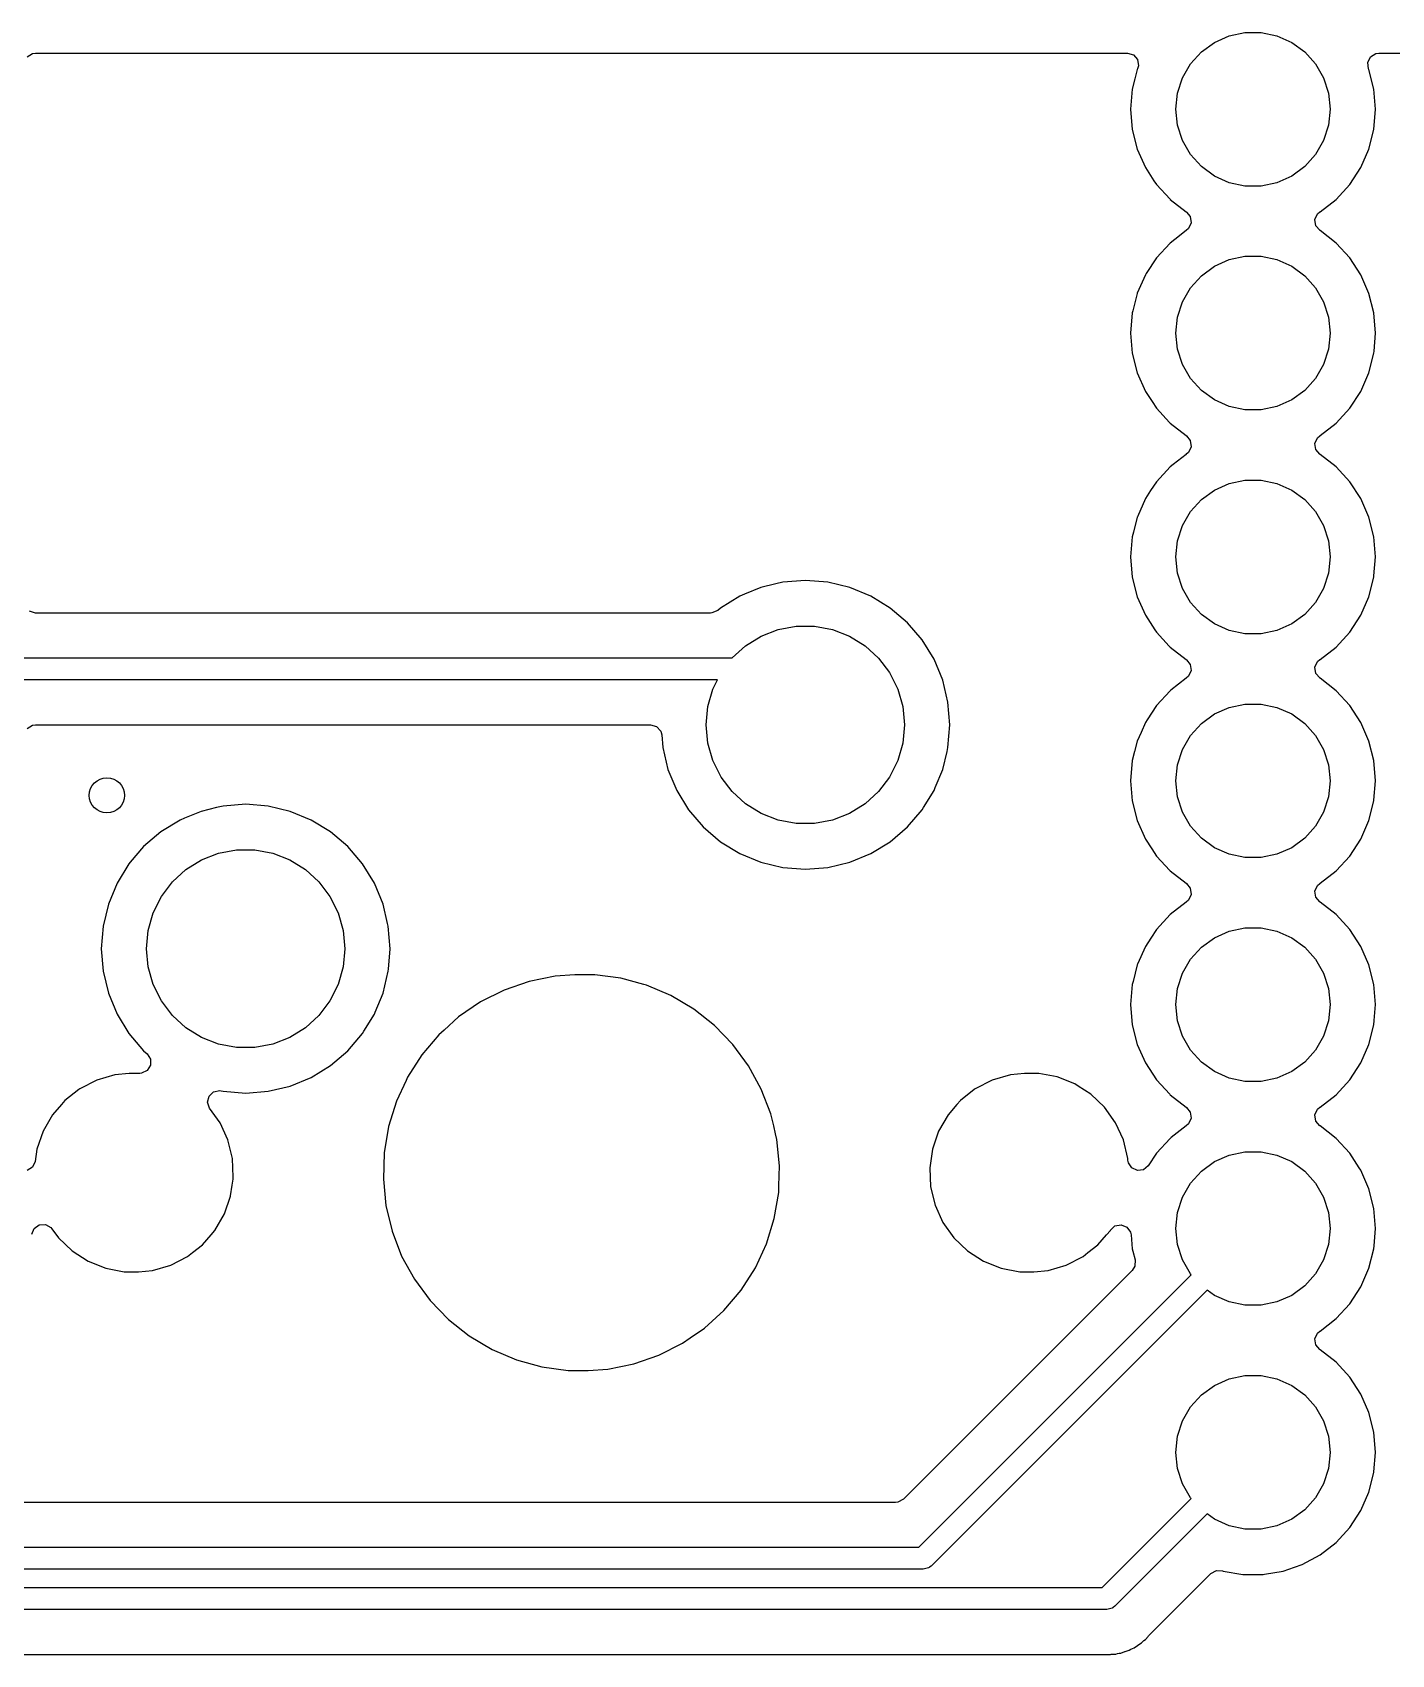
# Model space of a CAD drawing. Extents: x -140 to 29, y -83 to 10.
# Drawn here: x -34.8 to -19.38, y -24.52 to -6.11 of the extents above; entities that cross this region are included whole.
import ezdxf

# ---------------------------------------------------------------- set-up
doc = ezdxf.new("R2010")
doc.units = 0
doc.layers.add('BLACK', color=7, linetype='CONTINUOUS')

msp = doc.modelspace()

# ---------------------------------------------------------------- linework, layer by layer
at = {"layer": 'BLACK', "linetype": 'CONTINUOUS'}
for p, q in [((-21.5414, -6.33378), (-21.3931, -6.2261)), ((-21.3931, -6.2261), (-21.2258, -6.15159)), ((-21.2258, -6.15159), (-21.0466, -6.1135)), ((-21.0466, -6.1135), (-20.8634, -6.1135)), ((-20.8634, -6.1135), (-20.6842, -6.15159)), ((-20.6842, -6.15159), (-20.5168, -6.2261)), ((-20.5168, -6.2261), (-20.3686, -6.33378)), ((-34.8631, -6.39056), (-34.8028, -6.35308)), ((-34.8028, -6.35308), (-34.7692, -6.3485)), ((-34.7692, -6.3485), (-22.3808, -6.3485)), ((-22.3808, -6.3485), (-22.3127, -6.3685)), ((-22.3127, -6.3685), (-22.2662, -6.42216)), ((-22.2662, -6.42216), (-22.2561, -6.49243)), ((-21.6639, -6.46992), (-21.5414, -6.33378)), ((-20.3686, -6.33378), (-20.2461, -6.46992)), ((-19.6536, -6.45469), (-19.6231, -6.39056)), ((-19.6231, -6.39056), (-19.5628, -6.35308)), ((-19.5628, -6.35308), (-19.5292, -6.3485)), ((-19.5292, -6.3485), (-13.4714, -6.3485)), ((-22.2693, -6.53382), (-22.2965, -6.64123)), ((-22.2654, -6.52511), (-22.2693, -6.53381)), ((-22.2693, -6.53381), (-22.2693, -6.53382)), ((-22.2561, -6.49243), (-22.2654, -6.52511)), ((-21.7555, -6.62858), (-21.6639, -6.46992)), ((-20.2461, -6.46992), (-20.1545, -6.62858)), ((-19.6446, -6.52511), (-19.6536, -6.45469)), ((-19.6407, -6.53381), (-19.6446, -6.52511)), ((-19.6407, -6.53382), (-19.6407, -6.53381)), ((-19.5844, -6.75628), (-19.6407, -6.53382)), ((-22.3256, -6.75629), (-22.3445, -6.985)), ((-22.2965, -6.64123), (-22.3256, -6.75629)), ((-21.8313, -6.985), (-21.8122, -6.80281)), ((-21.8122, -6.80281), (-21.7555, -6.62858)), ((-20.1545, -6.62858), (-20.0978, -6.80281)), ((-20.0978, -6.80281), (-20.0787, -6.985)), ((-19.5844, -6.75629), (-19.5844, -6.75628)), ((-19.5655, -6.985), (-19.5844, -6.75629)), ((-19.5844, -6.75629), (-19.5844, -6.75629)), ((-22.3445, -6.985), (-22.3256, -7.21371)), ((-21.8122, -7.16719), (-21.8313, -6.985)), ((-20.0787, -6.985), (-20.0978, -7.16719)), ((-19.5844, -7.2135), (-19.5655, -6.985)), ((-21.7555, -7.34142), (-21.8122, -7.16719)), ((-20.0978, -7.16719), (-20.1545, -7.34142)), ((-22.3256, -7.21371), (-22.2693, -7.43619)), ((-21.6639, -7.50008), (-21.7555, -7.34142)), ((-20.1545, -7.34142), (-20.2461, -7.50008)), ((-19.6407, -7.43618), (-19.5844, -7.21372)), ((-19.5844, -7.21372), (-19.5844, -7.2135)), ((-22.2693, -7.43619), (-22.1771, -7.64635)), ((-21.5414, -7.63622), (-21.6639, -7.50008)), ((-20.2461, -7.50008), (-20.3686, -7.63622)), ((-19.7329, -7.64635), (-19.6407, -7.43619)), ((-19.6407, -7.43619), (-19.6407, -7.43618)), ((-22.1771, -7.64635), (-22.0795, -7.79566)), ((-21.3931, -7.7439), (-21.5414, -7.63622)), ((-20.3686, -7.63622), (-20.5168, -7.7439)), ((-19.8585, -7.83848), (-19.7329, -7.64635)), ((-22.0795, -7.79566), (-22.0515, -7.83848)), ((-22.0515, -7.83848), (-21.8971, -8.00623)), ((-21.2258, -7.81841), (-21.3931, -7.7439)), ((-21.0466, -7.8565), (-21.2258, -7.81841)), ((-20.8634, -7.8565), (-21.0466, -7.8565)), ((-20.6842, -7.81841), (-20.8634, -7.8565)), ((-20.5168, -7.7439), (-20.6842, -7.81841)), ((-20.0139, -8.00732), (-19.8585, -7.83848)), ((-21.8971, -8.00623), (-21.8961, -8.00732)), ((-21.8961, -8.00732), (-21.715, -8.14828)), ((-20.195, -8.14828), (-20.0139, -8.00732)), ((-20.0139, -8.00732), (-20.0139, -8.00732)), ((-20.0139, -8.00732), (-20.0139, -8.00732)), ((-21.715, -8.14828), (-21.715, -8.14828)), ((-21.715, -8.14828), (-21.7131, -8.14951)), ((-21.7131, -8.14951), (-21.7125, -8.15021)), ((-21.7125, -8.15021), (-21.7109, -8.15148)), ((-21.7109, -8.15148), (-21.7112, -8.15182)), ((-21.7112, -8.15182), (-21.667, -8.20351)), ((-21.6575, -8.27386), (-21.6874, -8.33822)), ((-21.667, -8.20351), (-21.6575, -8.27386)), ((-20.2525, -8.23613), (-20.2226, -8.17177)), ((-20.243, -8.30648), (-20.2525, -8.23613)), ((-20.2226, -8.17177), (-20.1969, -8.14952)), ((-20.1969, -8.14952), (-20.195, -8.14828)), ((-20.195, -8.14828), (-20.195, -8.14828)), ((-21.8437, -8.46191), (-21.8961, -8.50268)), ((-21.715, -8.36172), (-21.8437, -8.46191)), ((-21.7131, -8.36049), (-21.715, -8.36172)), ((-21.715, -8.36172), (-21.715, -8.36172)), ((-21.6874, -8.33822), (-21.7131, -8.36049)), ((-20.1988, -8.35818), (-20.243, -8.30648)), ((-20.1991, -8.35852), (-20.1988, -8.35818)), ((-20.1975, -8.35978), (-20.1991, -8.35852)), ((-20.1969, -8.36048), (-20.1975, -8.35978)), ((-20.195, -8.36172), (-20.1969, -8.36048)), ((-20.0139, -8.50268), (-20.195, -8.36172)), ((-21.8961, -8.50268), (-22.0515, -8.67152)), ((-19.8585, -8.67152), (-20.0139, -8.50268)), ((-22.0515, -8.67152), (-22.1667, -8.84774)), ((-21.5414, -8.87378), (-21.3931, -8.7661)), ((-21.3931, -8.7661), (-21.2258, -8.69159)), ((-21.2258, -8.69159), (-21.0466, -8.6535)), ((-21.0466, -8.6535), (-20.8634, -8.6535)), ((-20.8634, -8.6535), (-20.6842, -8.69159)), ((-20.6842, -8.69159), (-20.5168, -8.7661)), ((-20.5168, -8.7661), (-20.3686, -8.87378)), ((-19.7329, -8.86365), (-19.8585, -8.67152)), ((-22.1771, -8.86365), (-22.2688, -9.07273)), ((-22.1667, -8.84774), (-22.1771, -8.86365)), ((-21.7555, -9.16858), (-21.6639, -9.00992)), ((-21.6639, -9.00992), (-21.5414, -8.87378)), ((-20.3686, -8.87378), (-20.2461, -9.00992)), ((-20.2461, -9.00992), (-20.1545, -9.16858)), ((-19.6407, -9.07381), (-19.7329, -8.86365)), ((-22.2693, -9.07382), (-22.32, -9.27421)), ((-22.2688, -9.07273), (-22.2693, -9.07381)), ((-22.2693, -9.07381), (-22.2693, -9.07382)), ((-21.8122, -9.34281), (-21.7555, -9.16858)), ((-20.1545, -9.16858), (-20.0978, -9.34281)), ((-19.6407, -9.07382), (-19.6407, -9.07381)), ((-19.5844, -9.29628), (-19.6407, -9.07382)), ((-22.3256, -9.29629), (-22.3445, -9.525)), ((-22.32, -9.27421), (-22.3256, -9.29629)), ((-21.8313, -9.525), (-21.8122, -9.34281)), ((-20.0978, -9.34281), (-20.0787, -9.525)), ((-19.5844, -9.29629), (-19.5844, -9.29628)), ((-19.5655, -9.525), (-19.5844, -9.29629)), ((-19.5844, -9.29629), (-19.5844, -9.29629)), ((-22.3445, -9.525), (-22.3256, -9.75371)), ((-21.8122, -9.70719), (-21.8313, -9.525)), ((-20.0787, -9.525), (-20.0978, -9.70719)), ((-19.5823, -9.72887), (-19.5655, -9.525)), ((-22.3256, -9.75371), (-22.2693, -9.97618)), ((-21.7555, -9.88142), (-21.8122, -9.70719)), ((-20.0978, -9.70719), (-20.1545, -9.88142)), ((-19.6407, -9.97618), (-19.5844, -9.75372)), ((-19.5844, -9.75372), (-19.5823, -9.72887)), ((-21.6639, -10.0401), (-21.7555, -9.88142)), ((-20.1545, -9.88142), (-20.2461, -10.0401)), ((-22.2693, -9.97618), (-22.1771, -10.1864)), ((-21.5414, -10.1762), (-21.6639, -10.0401)), ((-20.2461, -10.0401), (-20.3686, -10.1762)), ((-19.7329, -10.1863), (-19.6407, -9.97619)), ((-19.6407, -9.97619), (-19.6407, -9.97618)), ((-22.1771, -10.1864), (-22.1017, -10.3018)), ((-22.1017, -10.3018), (-22.0515, -10.3785)), ((-21.3931, -10.2839), (-21.5414, -10.1762)), ((-21.2258, -10.3584), (-21.3931, -10.2839)), ((-20.5168, -10.2839), (-20.6842, -10.3584)), ((-20.3686, -10.1762), (-20.5168, -10.2839)), ((-19.8585, -10.3785), (-19.7329, -10.1863)), ((-22.0515, -10.3785), (-21.9042, -10.5386)), ((-21.0466, -10.3965), (-21.2258, -10.3584)), ((-20.8634, -10.3965), (-21.0466, -10.3965)), ((-20.6842, -10.3584), (-20.8634, -10.3965)), ((-20.0139, -10.5473), (-19.8585, -10.3785)), ((-21.9042, -10.5386), (-21.8961, -10.5473)), ((-21.8961, -10.5473), (-21.715, -10.6883)), ((-20.195, -10.6883), (-20.0139, -10.5473)), ((-20.0139, -10.5473), (-20.0139, -10.5473)), ((-20.0139, -10.5473), (-20.0139, -10.5473)), ((-21.715, -10.6883), (-21.715, -10.6883)), ((-21.715, -10.6883), (-21.7131, -10.6895)), ((-21.7131, -10.6895), (-21.7125, -10.6902)), ((-21.7125, -10.6902), (-21.7109, -10.6915)), ((-21.7109, -10.6915), (-21.7112, -10.6918)), ((-21.7112, -10.6918), (-21.667, -10.7435)), ((-21.6575, -10.8139), (-21.6874, -10.8782)), ((-21.667, -10.7435), (-21.6575, -10.8139)), ((-20.2525, -10.7761), (-20.2226, -10.7118)), ((-20.243, -10.8465), (-20.2525, -10.7761)), ((-20.1988, -10.8982), (-20.243, -10.8465)), ((-20.2226, -10.7118), (-20.1969, -10.6895)), ((-20.1969, -10.6895), (-20.195, -10.6883)), ((-20.195, -10.6883), (-20.195, -10.6883)), ((-21.8961, -11.0427), (-22.0515, -11.2115)), ((-21.8624, -11.0164), (-21.8961, -11.0427)), ((-21.715, -10.9017), (-21.8624, -11.0164)), ((-21.7131, -10.9005), (-21.715, -10.9017)), ((-21.715, -10.9017), (-21.715, -10.9017)), ((-21.6874, -10.8782), (-21.7131, -10.9005)), ((-20.1991, -10.8985), (-20.1988, -10.8982)), ((-20.1975, -10.8998), (-20.1991, -10.8985)), ((-20.1969, -10.9005), (-20.1975, -10.8998)), ((-20.195, -10.9017), (-20.1969, -10.9005)), ((-20.0139, -11.0427), (-20.195, -10.9017)), ((-19.8585, -11.2115), (-20.0139, -11.0427)), ((-22.0515, -11.2115), (-22.1172, -11.312)), ((-21.2258, -11.2316), (-21.0466, -11.1935)), ((-21.0466, -11.1935), (-20.8634, -11.1935)), ((-20.8634, -11.1935), (-20.6842, -11.2316)), ((-19.7329, -11.4036), (-19.8585, -11.2115)), ((-22.1771, -11.4036), (-22.268, -11.611)), ((-22.1172, -11.312), (-22.1771, -11.4036)), ((-21.5414, -11.4138), (-21.3931, -11.3061)), ((-21.3931, -11.3061), (-21.2258, -11.2316)), ((-20.6842, -11.2316), (-20.5168, -11.3061)), ((-20.5168, -11.3061), (-20.3686, -11.4138)), ((-19.6407, -11.6138), (-19.7329, -11.4036)), ((-21.7555, -11.7086), (-21.6639, -11.5499)), ((-21.6639, -11.5499), (-21.5414, -11.4138)), ((-20.3686, -11.4138), (-20.2461, -11.5499)), ((-20.2461, -11.5499), (-20.1545, -11.7086)), ((-22.2693, -11.6138), (-22.3122, -11.7836)), ((-22.268, -11.611), (-22.2693, -11.6138)), ((-22.2693, -11.6138), (-22.2693, -11.6138)), ((-21.8122, -11.8828), (-21.7555, -11.7086)), ((-20.1545, -11.7086), (-20.0978, -11.8828)), ((-19.5844, -11.8363), (-19.6407, -11.6138)), ((-19.6407, -11.6138), (-19.6407, -11.6138)), ((-22.3256, -11.8363), (-22.3445, -12.065)), ((-22.3122, -11.7836), (-22.3256, -11.8363)), ((-21.8313, -12.065), (-21.8122, -11.8828)), ((-20.0978, -11.8828), (-20.0787, -12.065)), ((-19.5655, -12.065), (-19.5844, -11.8363)), ((-19.5844, -11.8363), (-19.5844, -11.8363)), ((-19.5844, -11.8363), (-19.5844, -11.8363)), ((-22.3445, -12.065), (-22.3256, -12.2937)), ((-21.8122, -12.2472), (-21.8313, -12.065)), ((-20.0787, -12.065), (-20.0978, -12.2472)), ((-19.5833, -12.2804), (-19.5655, -12.065)), ((-26.035, -12.3314), (-26.2913, -12.3516)), ((-25.7787, -12.3516), (-26.035, -12.3314)), ((-22.3256, -12.2937), (-22.2693, -12.5162)), ((-21.7555, -12.4214), (-21.8122, -12.2472)), ((-20.0978, -12.2472), (-20.1545, -12.4214)), ((-19.6407, -12.5162), (-19.5844, -12.2937)), ((-19.5844, -12.2937), (-19.5833, -12.2804)), ((-26.7789, -12.51), (-26.9981, -12.6444)), ((-26.7262, -12.4882), (-26.7789, -12.51)), ((-26.5413, -12.4116), (-26.7262, -12.4882)), ((-26.3703, -12.3706), (-26.5413, -12.4116)), ((-26.2913, -12.3516), (-26.3703, -12.3706)), ((-25.5287, -12.4116), (-25.7787, -12.3516)), ((-25.2911, -12.51), (-25.5287, -12.4116)), ((-25.0719, -12.6444), (-25.2911, -12.51)), ((-21.6639, -12.5801), (-21.7555, -12.4214)), ((-20.1545, -12.4214), (-20.2461, -12.5801)), ((-34.7692, -12.7015), (-34.8373, -12.6815)), ((-27.0296, -12.6713), (-27.0944, -12.7003)), ((-26.9981, -12.6444), (-27.0296, -12.6713)), ((-26.9981, -12.6444), (-26.9981, -12.6444)), ((-26.9981, -12.6444), (-26.9981, -12.6444)), ((-24.8764, -12.8114), (-25.0719, -12.6444)), ((-25.0719, -12.6444), (-25.0719, -12.6444)), ((-22.2693, -12.5162), (-22.1771, -12.7264)), ((-21.5414, -12.7162), (-21.6639, -12.5801)), ((-20.2461, -12.5801), (-20.3686, -12.7162)), ((-19.7329, -12.7264), (-19.6407, -12.5162)), ((-19.6407, -12.5162), (-19.6407, -12.5162)), ((-27.1115, -12.7015), (-34.7692, -12.7015)), ((-27.0944, -12.7003), (-27.1115, -12.7015)), ((-26.3429, -12.8879), (-26.1388, -12.8498)), ((-26.1388, -12.8498), (-25.9312, -12.8498)), ((-25.9312, -12.8498), (-25.7271, -12.8879)), ((-24.7094, -13.0069), (-24.8764, -12.8114)), ((-22.1771, -12.7264), (-22.0691, -12.8916)), ((-21.3931, -12.8239), (-21.5414, -12.7162)), ((-21.2258, -12.8984), (-21.3931, -12.8239)), ((-20.5168, -12.8239), (-20.6842, -12.8984)), ((-20.3686, -12.7162), (-20.5168, -12.8239)), ((-19.8585, -12.9185), (-19.7329, -12.7264)), ((-26.713, -13.0722), (-26.5365, -12.9629)), ((-26.5365, -12.9629), (-26.3429, -12.8879)), ((-25.7271, -12.8879), (-25.5335, -12.9629)), ((-25.5335, -12.9629), (-25.357, -13.0722)), ((-24.575, -13.2261), (-24.7094, -13.0069)), ((-24.7094, -13.0069), (-24.7094, -13.0069)), ((-22.0691, -12.8916), (-22.0515, -12.9185)), ((-22.0515, -12.9185), (-21.9064, -13.0761)), ((-21.0466, -12.9365), (-21.2258, -12.8984)), ((-20.8634, -12.9365), (-21.0466, -12.9365)), ((-20.6842, -12.8984), (-20.8634, -12.9365)), ((-20.0139, -13.0873), (-19.8585, -12.9185)), ((-37.2185, -13.21), (-26.8641, -13.21)), ((-26.8641, -13.21), (-26.713, -13.0722)), ((-25.357, -13.0722), (-25.2036, -13.2121)), ((-25.2036, -13.2121), (-25.0785, -13.3778)), ((-24.4766, -13.4637), (-24.575, -13.2261)), ((-21.9064, -13.0761), (-21.8961, -13.0873)), ((-21.8961, -13.0873), (-21.715, -13.2283)), ((-21.715, -13.2283), (-21.715, -13.2283)), ((-21.715, -13.2283), (-21.7131, -13.2295)), ((-21.7131, -13.2295), (-21.7125, -13.2302)), ((-21.7125, -13.2302), (-21.7109, -13.2315)), ((-21.7109, -13.2315), (-21.7112, -13.2318)), ((-21.7112, -13.2318), (-21.667, -13.2835)), ((-20.2525, -13.3161), (-20.2226, -13.2518)), ((-20.2226, -13.2518), (-20.1969, -13.2295)), ((-20.1969, -13.2295), (-20.195, -13.2283)), ((-20.195, -13.2283), (-20.0139, -13.0873)), ((-20.195, -13.2283), (-20.195, -13.2283)), ((-20.0139, -13.0873), (-20.0139, -13.0873)), ((-20.0139, -13.0873), (-20.0139, -13.0873)), ((-25.0785, -13.3778), (-24.986, -13.5636)), ((-21.6874, -13.4182), (-21.7131, -13.4405)), ((-21.6575, -13.3539), (-21.6874, -13.4182)), ((-21.667, -13.2835), (-21.6575, -13.3539)), ((-20.243, -13.3865), (-20.2525, -13.3161)), ((-20.1988, -13.4382), (-20.243, -13.3865)), ((-27.0324, -13.46), (-37.1667, -13.46)), ((-27.1408, -13.7633), (-27.084, -13.5636)), ((-27.084, -13.5636), (-27.0324, -13.46)), ((-24.986, -13.5636), (-24.9292, -13.7633)), ((-24.4166, -13.7137), (-24.4766, -13.4637)), ((-21.8961, -13.5827), (-22.0515, -13.7515)), ((-21.8862, -13.5749), (-21.8961, -13.5827)), ((-21.715, -13.4417), (-21.8862, -13.5749)), ((-21.7131, -13.4405), (-21.715, -13.4417)), ((-21.715, -13.4417), (-21.715, -13.4417)), ((-20.1991, -13.4385), (-20.1988, -13.4382)), ((-20.1975, -13.4398), (-20.1991, -13.4385)), ((-20.1969, -13.4405), (-20.1975, -13.4398)), ((-20.195, -13.4417), (-20.1969, -13.4405)), ((-20.0139, -13.5827), (-20.195, -13.4417)), ((-19.8585, -13.7515), (-20.0139, -13.5827)), ((-27.16, -13.97), (-27.1408, -13.7633)), ((-24.9292, -13.7633), (-24.91, -13.97)), ((-24.3964, -13.97), (-24.4166, -13.7137)), ((-24.4166, -13.7137), (-24.4166, -13.7137)), ((-22.0515, -13.7515), (-22.157, -13.9129)), ((-21.3931, -13.8461), (-21.2258, -13.7716)), ((-21.2258, -13.7716), (-21.0466, -13.7335)), ((-21.0466, -13.7335), (-20.8634, -13.7335)), ((-20.8634, -13.7335), (-20.6842, -13.7716)), ((-20.6842, -13.7716), (-20.5168, -13.8461)), ((-19.7329, -13.9436), (-19.8585, -13.7515)), ((-34.8631, -14.0106), (-34.8028, -13.9731)), ((-34.8028, -13.9731), (-34.7692, -13.9685)), ((-34.7692, -13.9685), (-27.7901, -13.9685)), ((-27.7901, -13.9685), (-27.722, -13.9885)), ((-27.1408, -14.1767), (-27.16, -13.97)), ((-24.91, -13.97), (-24.9292, -14.1767)), ((-24.4166, -14.2263), (-24.3964, -13.97)), ((-22.1771, -13.9436), (-22.226, -14.0551)), ((-22.157, -13.9129), (-22.1771, -13.9436)), ((-21.6639, -14.0899), (-21.5414, -13.9538)), ((-21.5414, -13.9538), (-21.3931, -13.8461)), ((-20.5168, -13.8461), (-20.3686, -13.9538)), ((-20.3686, -13.9538), (-20.2461, -14.0899)), ((-19.6407, -14.1538), (-19.7329, -13.9436)), ((-27.722, -13.9885), (-27.6755, -14.0422)), ((-27.6755, -14.0422), (-27.6645, -14.0846)), ((-27.6645, -14.0846), (-27.6534, -14.2263)), ((-22.2693, -14.1538), (-22.299, -14.2712)), ((-22.226, -14.0551), (-22.2693, -14.1538)), ((-22.2693, -14.1538), (-22.2693, -14.1538)), ((-21.7555, -14.2486), (-21.6639, -14.0899)), ((-20.2461, -14.0899), (-20.1545, -14.2486)), ((-19.5844, -14.3763), (-19.6407, -14.1538)), ((-19.6407, -14.1538), (-19.6407, -14.1538)), ((-27.6534, -14.2263), (-27.5934, -14.4763)), ((-27.084, -14.3764), (-27.1408, -14.1767)), ((-24.9292, -14.1767), (-24.986, -14.3764)), ((-24.4766, -14.4763), (-24.4274, -14.2712)), ((-24.4274, -14.2712), (-24.4166, -14.2263)), ((-22.299, -14.2712), (-22.3256, -14.3763)), ((-21.8122, -14.4228), (-21.7555, -14.2486)), ((-20.1545, -14.2486), (-20.0978, -14.4228)), ((-27.5934, -14.4763), (-27.495, -14.7139)), ((-26.9915, -14.5622), (-27.084, -14.3764)), ((-24.986, -14.3764), (-25.0785, -14.5622)), ((-24.5615, -14.6813), (-24.4766, -14.4763)), ((-22.3256, -14.3763), (-22.3445, -14.605)), ((-21.8313, -14.605), (-21.8122, -14.4228)), ((-20.0978, -14.4228), (-20.0787, -14.605)), ((-19.5655, -14.605), (-19.5844, -14.3763)), ((-19.5844, -14.3763), (-19.5844, -14.3763)), ((-19.5844, -14.3763), (-19.5844, -14.3763)), ((-27.495, -14.7139), (-27.3606, -14.9331)), ((-26.8664, -14.7279), (-26.9915, -14.5622)), ((-25.0785, -14.5622), (-25.2036, -14.7279)), ((-24.695, -14.9096), (-24.575, -14.7139)), ((-24.575, -14.7139), (-24.5615, -14.6813)), ((-22.3445, -14.605), (-22.3256, -14.8337)), ((-21.8122, -14.7872), (-21.8313, -14.605)), ((-20.0787, -14.605), (-20.0978, -14.7872)), ((-19.5837, -14.8256), (-19.5655, -14.605)), ((-32.6413, -14.8916), (-32.7163, -14.9096)), ((-32.385, -14.8714), (-32.6413, -14.8916)), ((-32.1287, -14.8916), (-32.385, -14.8714)), ((-32.385, -14.8714), (-32.385, -14.8714)), ((-31.8787, -14.9516), (-32.1287, -14.8916)), ((-26.713, -14.8678), (-26.8664, -14.7279)), ((-26.5365, -14.9771), (-26.713, -14.8678)), ((-25.357, -14.8678), (-25.5335, -14.9771)), ((-25.2036, -14.7279), (-25.357, -14.8678)), ((-22.3256, -14.8337), (-22.2693, -15.0562)), ((-21.7555, -14.9614), (-21.8122, -14.7872)), ((-20.0978, -14.7872), (-20.1545, -14.9614)), ((-19.6407, -15.0562), (-19.5844, -14.8337)), ((-19.5844, -14.8337), (-19.5837, -14.8256)), ((-33.1289, -15.05), (-33.3481, -15.1844)), ((-33.0805, -15.03), (-33.1289, -15.05)), ((-32.8913, -14.9516), (-33.0805, -15.03)), ((-32.7163, -14.9096), (-32.8913, -14.9516)), ((-31.6411, -15.05), (-31.8787, -14.9516)), ((-31.4219, -15.1844), (-31.6411, -15.05)), ((-27.3606, -14.9331), (-27.1936, -15.1286)), ((-26.3429, -15.0521), (-26.5365, -14.9771)), ((-26.1388, -15.0902), (-26.3429, -15.0521)), ((-25.9312, -15.0902), (-26.1388, -15.0902)), ((-25.7271, -15.0521), (-25.9312, -15.0902)), ((-25.5335, -14.9771), (-25.7271, -15.0521)), ((-24.8764, -15.1286), (-24.7094, -14.9331)), ((-24.7094, -14.9331), (-24.695, -14.9096)), ((-24.7094, -14.9331), (-24.7094, -14.9331)), ((-22.2693, -15.0562), (-22.1771, -15.2664)), ((-21.6639, -15.1201), (-21.7555, -14.9614)), ((-20.1545, -14.9614), (-20.2461, -15.1201)), ((-19.7214, -15.24), (-19.6407, -15.0562)), ((-19.6407, -15.0562), (-19.6407, -15.0562)), ((-33.3481, -15.1844), (-33.5436, -15.3514)), ((-33.3481, -15.1844), (-33.3481, -15.1844)), ((-33.3481, -15.1844), (-33.3481, -15.1844)), ((-31.2264, -15.3514), (-31.4219, -15.1844)), ((-31.4219, -15.1844), (-31.4219, -15.1844)), ((-27.1936, -15.1286), (-26.9981, -15.2956)), ((-25.0719, -15.2956), (-24.8764, -15.1286)), ((-22.1771, -15.2664), (-22.1044, -15.3776)), ((-21.5414, -15.2562), (-21.6639, -15.1201)), ((-21.3931, -15.3639), (-21.5414, -15.2562)), ((-20.3686, -15.2562), (-20.5168, -15.3639)), ((-20.2461, -15.1201), (-20.3686, -15.2562)), ((-19.8585, -15.4585), (-19.7329, -15.2663)), ((-19.7329, -15.2663), (-19.7214, -15.24)), ((-33.5436, -15.3514), (-33.6948, -15.5284)), ((-32.8865, -15.5029), (-32.6929, -15.4279)), ((-32.6929, -15.4279), (-32.4888, -15.3898)), ((-32.4888, -15.3898), (-32.2812, -15.3898)), ((-32.2812, -15.3898), (-32.0771, -15.4279)), ((-32.0771, -15.4279), (-31.8835, -15.5029)), ((-31.0594, -15.5469), (-31.2264, -15.3514)), ((-26.9981, -15.2956), (-26.7789, -15.43)), ((-26.7789, -15.43), (-26.5413, -15.5284)), ((-25.5287, -15.5284), (-25.2911, -15.43)), ((-25.2911, -15.43), (-25.0719, -15.2956)), ((-25.0719, -15.2956), (-25.0719, -15.2956)), ((-22.1044, -15.3776), (-22.0515, -15.4585)), ((-22.0515, -15.4585), (-21.8991, -15.6241)), ((-21.2258, -15.4384), (-21.3931, -15.3639)), ((-21.0466, -15.4765), (-21.2258, -15.4384)), ((-20.6842, -15.4384), (-20.8634, -15.4765)), ((-20.5168, -15.3639), (-20.6842, -15.4384)), ((-20.0139, -15.6273), (-19.8585, -15.4585)), ((-33.7106, -15.5469), (-33.845, -15.7661)), ((-33.6948, -15.5284), (-33.7106, -15.5469)), ((-33.2164, -15.7521), (-33.063, -15.6122)), ((-33.063, -15.6122), (-32.8865, -15.5029)), ((-31.8835, -15.5029), (-31.707, -15.6122)), ((-31.707, -15.6122), (-31.5536, -15.7521)), ((-30.925, -15.7661), (-31.0594, -15.5469)), ((-31.0594, -15.5469), (-31.0594, -15.5469)), ((-26.5413, -15.5284), (-26.2913, -15.5884)), ((-26.2913, -15.5884), (-26.035, -15.6086)), ((-26.035, -15.6086), (-25.7787, -15.5884)), ((-25.7787, -15.5884), (-25.5287, -15.5284)), ((-21.8991, -15.6241), (-21.8961, -15.6273)), ((-21.8961, -15.6273), (-21.715, -15.7683)), ((-20.8634, -15.4765), (-21.0466, -15.4765)), ((-20.195, -15.7683), (-20.0139, -15.6273)), ((-20.0139, -15.6273), (-20.0139, -15.6273)), ((-20.0139, -15.6273), (-20.0139, -15.6273)), ((-33.845, -15.7661), (-33.9434, -16.0037)), ((-33.3415, -15.9178), (-33.2164, -15.7521)), ((-31.5536, -15.7521), (-31.4285, -15.9178)), ((-30.8266, -16.0037), (-30.925, -15.7661)), ((-21.715, -15.7683), (-21.715, -15.7683)), ((-21.715, -15.7683), (-21.7131, -15.7695)), ((-21.7131, -15.7695), (-21.7125, -15.7702)), ((-21.7125, -15.7702), (-21.7109, -15.7715)), ((-21.7109, -15.7715), (-21.7112, -15.7718)), ((-21.7112, -15.7718), (-21.667, -15.8235)), ((-21.667, -15.8235), (-21.6575, -15.8939)), ((-20.2525, -15.8561), (-20.2226, -15.7918)), ((-20.2226, -15.7918), (-20.1969, -15.7695)), ((-20.1969, -15.7695), (-20.195, -15.7683)), ((-20.195, -15.7683), (-20.195, -15.7683)), ((-33.9434, -16.0037), (-34.0034, -16.2537)), ((-33.434, -16.1036), (-33.3415, -15.9178)), ((-31.4285, -15.9178), (-31.336, -16.1036)), ((-30.7741, -16.2227), (-30.8266, -16.0037)), ((-21.715, -15.9817), (-21.8961, -16.1227)), ((-21.7131, -15.9805), (-21.715, -15.9817)), ((-21.6874, -15.9582), (-21.7131, -15.9805)), ((-21.6575, -15.8939), (-21.6874, -15.9582)), ((-20.243, -15.9265), (-20.2525, -15.8561)), ((-20.1988, -15.9782), (-20.243, -15.9265)), ((-20.1991, -15.9785), (-20.1988, -15.9782)), ((-20.1975, -15.9798), (-20.1991, -15.9785)), ((-20.1969, -15.9805), (-20.1975, -15.9798)), ((-20.195, -15.9817), (-20.1969, -15.9805)), ((-20.0139, -16.1227), (-20.195, -15.9817)), ((-33.4908, -16.3033), (-33.434, -16.1036)), ((-31.336, -16.1036), (-31.2792, -16.3033)), ((-21.8961, -16.1227), (-22.0515, -16.2915)), ((-19.8585, -16.2915), (-20.0139, -16.1227)), ((-34.0034, -16.2537), (-34.0236, -16.51)), ((-33.51, -16.51), (-33.4908, -16.3033)), ((-31.2792, -16.3033), (-31.26, -16.51)), ((-30.7666, -16.2537), (-30.7741, -16.2227)), ((-30.7464, -16.51), (-30.7666, -16.2537)), ((-22.0515, -16.2915), (-22.1158, -16.3899)), ((-21.3931, -16.3861), (-21.2258, -16.3116)), ((-21.2258, -16.3116), (-21.0466, -16.2735)), ((-21.0466, -16.2735), (-20.8634, -16.2735)), ((-20.8634, -16.2735), (-20.6842, -16.3116)), ((-20.6842, -16.3116), (-20.5168, -16.3861)), ((-19.7329, -16.4836), (-19.8585, -16.2915)), ((-34.0236, -16.51), (-34.0034, -16.7663)), ((-33.4908, -16.7167), (-33.51, -16.51)), ((-31.26, -16.51), (-31.2792, -16.7167)), ((-30.7649, -16.7439), (-30.7464, -16.51)), ((-22.1771, -16.4836), (-22.2659, -16.6861)), ((-22.1158, -16.3899), (-22.1771, -16.4836)), ((-21.6639, -16.6299), (-21.5414, -16.4938)), ((-21.5414, -16.4938), (-21.3931, -16.3861)), ((-20.5168, -16.3861), (-20.3686, -16.4938)), ((-20.3686, -16.4938), (-20.2461, -16.6299)), ((-19.6407, -16.6938), (-19.7329, -16.4836)), ((-33.434, -16.9164), (-33.4908, -16.7167)), ((-31.2792, -16.7167), (-31.336, -16.9164)), ((-30.7666, -16.7663), (-30.7649, -16.7439)), ((-22.2693, -16.6938), (-22.3165, -16.8805)), ((-22.2659, -16.6861), (-22.2693, -16.6938)), ((-22.2693, -16.6938), (-22.2693, -16.6938)), ((-21.7555, -16.7886), (-21.6639, -16.6299)), ((-20.2461, -16.6299), (-20.1545, -16.7886)), ((-19.5844, -16.9163), (-19.6407, -16.6938)), ((-19.6407, -16.6938), (-19.6407, -16.6938)), ((-34.0034, -16.7663), (-33.9434, -17.0163)), ((-33.3415, -17.1022), (-33.434, -16.9164)), ((-31.336, -16.9164), (-31.4285, -17.1022)), ((-30.8266, -17.0163), (-30.7666, -16.7663)), ((-29.1693, -16.8805), (-29.4531, -16.9791)), ((-28.8748, -16.8206), (-29.1693, -16.8805)), ((-29.1693, -16.8805), (-29.1693, -16.8805)), ((-28.65, -16.8056), (-28.8748, -16.8206)), ((-28.8748, -16.8206), (-28.8748, -16.8206)), ((-28.8748, -16.8206), (-28.8748, -16.8206)), ((-28.4248, -16.8056), (-28.65, -16.8056)), ((-28.1269, -16.8457), (-28.4248, -16.8056)), ((-27.8691, -16.9163), (-28.1269, -16.8457)), ((-28.1269, -16.8457), (-28.1269, -16.8457)), ((-28.1269, -16.8457), (-28.1269, -16.8457)), ((-27.8371, -16.925), (-27.8691, -16.9163)), ((-27.5605, -17.0423), (-27.8371, -16.925)), ((-22.3256, -16.9163), (-22.3445, -17.145)), ((-22.3165, -16.8805), (-22.3256, -16.9163)), ((-21.8122, -16.9628), (-21.7555, -16.7886)), ((-20.1545, -16.7886), (-20.0978, -16.9628)), ((-19.5655, -17.145), (-19.5844, -16.9163)), ((-19.5844, -16.9163), (-19.5844, -16.9163)), ((-19.5844, -16.9163), (-19.5844, -16.9163)), ((-33.9434, -17.0163), (-33.845, -17.2539)), ((-33.2164, -17.2679), (-33.3415, -17.1022)), ((-31.4285, -17.1022), (-31.5536, -17.2679)), ((-30.9147, -17.2288), (-30.8266, -17.0163)), ((-29.7213, -17.1146), (-29.9691, -17.2846)), ((-29.4531, -16.9791), (-29.7213, -17.1146)), ((-27.5605, -17.0424), (-27.5605, -17.0423)), ((-27.5605, -17.0423), (-27.5605, -17.0423)), ((-27.3019, -17.1955), (-27.5605, -17.0424)), ((-21.8313, -17.145), (-21.8122, -16.9628)), ((-20.0978, -16.9628), (-20.0787, -17.145)), ((-33.845, -17.2539), (-33.7106, -17.4731)), ((-33.063, -17.4078), (-33.2164, -17.2679)), ((-31.5536, -17.2679), (-31.707, -17.4078)), ((-31.0437, -17.4475), (-30.925, -17.2539)), ((-30.925, -17.2539), (-30.9147, -17.2288)), ((-29.9691, -17.2847), (-30.1341, -17.4339)), ((-29.9691, -17.2846), (-29.9691, -17.2846)), ((-29.9691, -17.2846), (-29.9691, -17.2847)), ((-27.0661, -17.3817), (-27.3019, -17.1955)), ((-27.3019, -17.1955), (-27.3019, -17.1955)), ((-22.3445, -17.145), (-22.3256, -17.3737)), ((-21.8122, -17.3272), (-21.8313, -17.145)), ((-20.0787, -17.145), (-20.0978, -17.3272)), ((-19.5803, -17.3237), (-19.5655, -17.145)), ((-33.7106, -17.4731), (-33.5436, -17.6686)), ((-32.8865, -17.5171), (-33.063, -17.4078)), ((-31.707, -17.4078), (-31.8835, -17.5171)), ((-31.2264, -17.6686), (-31.0594, -17.4731)), ((-31.0594, -17.4731), (-31.0437, -17.4475)), ((-31.0594, -17.4731), (-31.0594, -17.4731)), ((-30.1341, -17.4339), (-30.1919, -17.4862)), ((-26.8572, -17.5977), (-27.0661, -17.3817)), ((-27.0661, -17.3817), (-27.0661, -17.3817)), ((-22.3256, -17.3737), (-22.2693, -17.5962)), ((-21.7555, -17.5014), (-21.8122, -17.3272)), ((-20.0978, -17.3272), (-20.1545, -17.5014)), ((-19.6407, -17.5962), (-19.5844, -17.3737)), ((-19.5844, -17.3737), (-19.5803, -17.3237)), ((-33.5436, -17.6686), (-33.5038, -17.7027)), ((-32.6929, -17.5921), (-32.8865, -17.5171)), ((-32.4888, -17.6302), (-32.6929, -17.5921)), ((-32.2812, -17.6302), (-32.4888, -17.6302)), ((-32.0771, -17.5921), (-32.2812, -17.6302)), ((-31.8835, -17.5171), (-32.0771, -17.5921)), ((-31.4218, -17.8355), (-31.2264, -17.6686)), ((-30.1919, -17.4862), (-30.3859, -17.7157)), ((-30.1919, -17.4862), (-30.1919, -17.4862)), ((-26.679, -17.8396), (-26.8572, -17.5977)), ((-22.2693, -17.5962), (-22.1771, -17.8064)), ((-21.6639, -17.6601), (-21.7555, -17.5014)), ((-21.5414, -17.7962), (-21.6639, -17.6601)), ((-20.2461, -17.6601), (-20.3686, -17.7962)), ((-20.1545, -17.5014), (-20.2461, -17.6601)), ((-19.7329, -17.8063), (-19.6407, -17.5962)), ((-19.6407, -17.5962), (-19.6407, -17.5962)), ((-33.5038, -17.7027), (-33.4649, -17.7621)), ((-33.4644, -17.8331), (-33.5024, -17.8931)), ((-33.4649, -17.7621), (-33.4644, -17.8331)), ((-31.6411, -17.97), (-31.4219, -17.8356)), ((-31.4219, -17.8356), (-31.4218, -17.8355)), ((-30.3859, -17.7157), (-30.5476, -17.969)), ((-30.3859, -17.7157), (-30.3859, -17.7157)), ((-26.5346, -18.1031), (-26.679, -17.8396)), ((-22.1771, -17.8064), (-22.0935, -17.9342)), ((-21.3931, -17.9039), (-21.5414, -17.7962)), ((-20.3686, -17.7962), (-20.5168, -17.9039)), ((-19.8585, -17.9985), (-19.7329, -17.8063)), ((-34.0752, -18.0004), (-34.2663, -18.0989)), ((-33.869, -17.9398), (-34.0752, -18.0004)), ((-33.7086, -17.9245), (-33.869, -17.9398)), ((-33.869, -17.9398), (-33.869, -17.9398)), ((-33.869, -17.9398), (-33.869, -17.9398)), ((-33.869, -17.9398), (-33.869, -17.9398)), ((-33.869, -17.9398), (-33.869, -17.9398)), ((-33.5856, -17.9245), (-33.7086, -17.9245)), ((-33.5668, -17.9231), (-33.5856, -17.9245)), ((-33.5024, -17.8931), (-33.5668, -17.9231)), ((-31.8787, -18.0684), (-31.6411, -17.97)), ((-30.5644, -18.0051), (-30.6741, -18.2415)), ((-30.5476, -17.969), (-30.5644, -18.0051)), ((-30.5476, -17.969), (-30.5476, -17.969)), ((-30.5476, -17.969), (-30.5476, -17.969)), ((-23.9152, -18.0004), (-24.1063, -18.0989)), ((-23.709, -17.9398), (-23.9152, -18.0004)), ((-23.5486, -17.9245), (-23.709, -17.9398)), ((-23.709, -17.9398), (-23.709, -17.9398)), ((-23.709, -17.9398), (-23.709, -17.9398)), ((-23.709, -17.9398), (-23.709, -17.9398)), ((-23.709, -17.9398), (-23.709, -17.9398)), ((-23.3875, -17.9245), (-23.5486, -17.9245)), ((-23.5486, -17.9245), (-23.5486, -17.9245)), ((-23.1765, -17.9652), (-23.3875, -17.9245)), ((-23.3875, -17.9245), (-23.3875, -17.9245)), ((-22.977, -18.045), (-23.1765, -17.9652)), ((-22.0935, -17.9342), (-22.0515, -17.9985)), ((-22.0515, -17.9985), (-21.9009, -18.1621)), ((-21.2258, -17.9784), (-21.3931, -17.9039)), ((-21.0466, -18.0165), (-21.2258, -17.9784)), ((-20.8634, -18.0165), (-21.0466, -18.0165)), ((-20.6842, -17.9784), (-20.8634, -18.0165)), ((-20.5168, -17.9039), (-20.6842, -17.9784)), ((-20.0139, -18.1673), (-19.8585, -17.9985)), ((-34.2798, -18.1095), (-34.4352, -18.2317)), ((-34.2663, -18.0989), (-34.2798, -18.1095)), ((-32.817, -18.252), (-32.8003, -18.183)), ((-32.8003, -18.183), (-32.7489, -18.134)), ((-32.7489, -18.134), (-32.6792, -18.1206)), ((-32.6792, -18.1206), (-32.6617, -18.1235)), ((-32.6617, -18.1235), (-32.6413, -18.1284)), ((-32.6413, -18.1284), (-32.385, -18.1486)), ((-32.385, -18.1486), (-32.1287, -18.1284)), ((-32.1287, -18.1284), (-31.8787, -18.0684)), ((-26.4266, -18.3835), (-26.5346, -18.1031)), ((-24.1198, -18.1095), (-24.2752, -18.2317)), ((-24.1063, -18.0989), (-24.1198, -18.1095)), ((-22.9769, -18.0451), (-22.977, -18.045)), ((-22.9407, -18.0684), (-22.9769, -18.0451)), ((-22.7961, -18.1613), (-22.9407, -18.0684)), ((-22.6405, -18.3096), (-22.7961, -18.1613)), ((-21.9009, -18.1621), (-21.8961, -18.1673)), ((-21.8961, -18.1673), (-21.715, -18.3083)), ((-20.195, -18.3083), (-20.0139, -18.1673)), ((-20.0139, -18.1673), (-20.0139, -18.1673)), ((-20.0139, -18.1673), (-20.0139, -18.1673)), ((-34.576, -18.3942), (-34.6834, -18.5803)), ((-34.4748, -18.2774), (-34.576, -18.3942)), ((-34.4352, -18.2317), (-34.4748, -18.2774)), ((-34.4352, -18.2317), (-34.4352, -18.2317)), ((-34.4352, -18.2317), (-34.4352, -18.2317)), ((-32.7938, -18.3191), (-32.817, -18.252)), ((-32.6759, -18.4847), (-32.7938, -18.3191)), ((-30.6741, -18.2415), (-30.7631, -18.5285)), ((-30.6741, -18.2415), (-30.6741, -18.2415)), ((-30.6741, -18.2415), (-30.6741, -18.2415)), ((-26.3936, -18.5217), (-26.4266, -18.3835)), ((-24.416, -18.3942), (-24.5234, -18.5803)), ((-24.3148, -18.2774), (-24.416, -18.3942)), ((-24.2752, -18.2317), (-24.3148, -18.2774)), ((-24.2752, -18.2317), (-24.2752, -18.2317)), ((-24.2752, -18.2317), (-24.2752, -18.2317)), ((-22.5159, -18.4847), (-22.6405, -18.3096)), ((-22.6405, -18.3096), (-22.6405, -18.3096)), ((-21.715, -18.3083), (-21.715, -18.3083)), ((-21.715, -18.3083), (-21.7131, -18.3095)), ((-21.7131, -18.3095), (-21.7125, -18.3102)), ((-21.7125, -18.3102), (-21.7109, -18.3115)), ((-21.7109, -18.3115), (-21.7112, -18.3118)), ((-21.7112, -18.3118), (-21.667, -18.3635)), ((-21.667, -18.3635), (-21.6575, -18.4339)), ((-20.2525, -18.3961), (-20.2226, -18.3318)), ((-20.243, -18.4665), (-20.2525, -18.3961)), ((-20.2226, -18.3318), (-20.1969, -18.3095)), ((-20.1969, -18.3095), (-20.195, -18.3083)), ((-20.195, -18.3083), (-20.195, -18.3083)), ((-34.6834, -18.5803), (-34.7537, -18.7834)), ((-32.5866, -18.6802), (-32.6759, -18.4847)), ((-30.7631, -18.5285), (-30.8131, -18.8248)), ((-26.3728, -18.6091), (-26.3936, -18.5217)), ((-24.5234, -18.5803), (-24.5938, -18.7834)), ((-22.4266, -18.6802), (-22.5159, -18.4847)), ((-21.715, -18.5217), (-21.8824, -18.652)), ((-21.7131, -18.5205), (-21.715, -18.5217)), ((-21.715, -18.5217), (-21.715, -18.5217)), ((-21.6874, -18.4982), (-21.7131, -18.5205)), ((-21.6575, -18.4339), (-21.6874, -18.4982)), ((-20.1988, -18.5182), (-20.243, -18.4665)), ((-20.1991, -18.5185), (-20.1988, -18.5182)), ((-20.1975, -18.5198), (-20.1991, -18.5185)), ((-20.1969, -18.5205), (-20.1975, -18.5198)), ((-20.195, -18.5217), (-20.1969, -18.5205)), ((-20.0139, -18.6627), (-20.195, -18.5217)), ((-32.5359, -18.8891), (-32.5866, -18.6802)), ((-26.3569, -18.6759), (-26.3728, -18.6091)), ((-26.3268, -18.9748), (-26.3569, -18.6759)), ((-22.3759, -18.8891), (-22.4266, -18.6802)), ((-21.8961, -18.6627), (-22.0515, -18.8315)), ((-21.8824, -18.652), (-21.8961, -18.6627)), ((-19.8585, -18.8315), (-20.0139, -18.6627)), ((-34.7741, -18.9247), (-34.8036, -18.9893)), ((-34.7537, -18.7834), (-34.7741, -18.9247)), ((-32.5257, -19.1038), (-32.5359, -18.8891)), ((-32.5359, -18.8891), (-32.5359, -18.8891)), ((-30.8131, -18.8248), (-30.8232, -19.1252)), ((-24.5938, -18.7834), (-24.6243, -18.9962)), ((-22.3749, -18.9095), (-22.3759, -18.8891)), ((-22.3759, -18.8891), (-22.3759, -18.8891)), ((-22.3702, -18.9381), (-22.3749, -18.9095)), ((-22.3323, -18.9981), (-22.3702, -18.9381)), ((-22.0515, -18.8315), (-22.1436, -18.9724)), ((-21.5414, -19.0338), (-21.3931, -18.9261)), ((-21.3931, -18.9261), (-21.2258, -18.8516)), ((-21.2258, -18.8516), (-21.0466, -18.8135)), ((-21.0466, -18.8135), (-20.8634, -18.8135)), ((-20.8634, -18.8135), (-20.6842, -18.8516)), ((-20.6842, -18.8516), (-20.5168, -18.9261)), ((-20.5168, -18.9261), (-20.3686, -19.0338)), ((-19.7509, -18.9962), (-19.8585, -18.8315)), ((-34.8036, -18.9893), (-34.8633, -19.0277)), ((-32.5386, -19.1936), (-32.5287, -19.1252)), ((-32.5287, -19.1252), (-32.5257, -19.1038)), ((-30.8232, -19.1252), (-30.7931, -19.4241)), ((-26.3344, -19.2009), (-26.3268, -18.9748)), ((-26.3268, -18.9748), (-26.3268, -18.9748)), ((-26.3268, -18.9748), (-26.3268, -18.9748)), ((-26.3268, -18.9748), (-26.3268, -18.9748)), ((-24.6243, -18.9962), (-24.6141, -19.2109)), ((-22.2679, -19.028), (-22.3323, -18.9981)), ((-22.1976, -19.0185), (-22.2679, -19.028)), ((-22.1436, -18.9724), (-22.1976, -19.0185)), ((-21.6639, -19.1699), (-21.5414, -19.0338)), ((-20.3686, -19.0338), (-20.2461, -19.1699)), ((-19.7329, -19.0236), (-19.7509, -18.9962)), ((-19.6407, -19.2338), (-19.7329, -19.0236)), ((-32.6266, -19.5197), (-32.5563, -19.3166)), ((-32.5563, -19.3166), (-32.5558, -19.3133)), ((-32.5558, -19.3133), (-32.5386, -19.1936)), ((-26.3869, -19.5715), (-26.3369, -19.2752)), ((-26.3369, -19.2752), (-26.3344, -19.2009)), ((-26.3369, -19.2752), (-26.3369, -19.2752)), ((-24.6141, -19.2109), (-24.5634, -19.4198)), ((-21.7555, -19.3286), (-21.6639, -19.1699)), ((-20.2461, -19.1699), (-20.1545, -19.3286)), ((-19.5844, -19.4563), (-19.6407, -19.2338)), ((-19.6407, -19.2338), (-19.6407, -19.2338)), ((-30.7931, -19.4241), (-30.7234, -19.7164)), ((-24.5634, -19.4198), (-24.4741, -19.6153)), ((-21.8313, -19.685), (-21.8122, -19.5028)), ((-21.8122, -19.5028), (-21.7555, -19.3286)), ((-20.1545, -19.3286), (-20.0978, -19.5028)), ((-20.0978, -19.5028), (-20.0787, -19.685)), ((-19.5655, -19.685), (-19.5844, -19.4563)), ((-19.5844, -19.4563), (-19.5844, -19.4563)), ((-19.5844, -19.4563), (-19.5844, -19.4563)), ((-34.8109, -19.7503), (-34.7853, -19.6841)), ((-34.7853, -19.6841), (-34.728, -19.6422)), ((-34.728, -19.6422), (-34.6571, -19.6379)), ((-34.6571, -19.6379), (-34.5952, -19.6726)), ((-34.5952, -19.6726), (-34.5827, -19.6876)), ((-34.5827, -19.6876), (-34.5095, -19.7904)), ((-32.734, -19.7058), (-32.6266, -19.5197)), ((-32.6266, -19.5197), (-32.6266, -19.5197)), ((-26.4759, -19.8585), (-26.3869, -19.5715)), ((-24.4741, -19.6153), (-24.3495, -19.7904)), ((-22.57, -19.7014), (-22.5219, -19.6555)), ((-22.5219, -19.6555), (-22.4522, -19.6421)), ((-22.4522, -19.6421), (-22.3863, -19.6685)), ((-22.3863, -19.6685), (-22.3451, -19.7263)), ((-21.8122, -19.8672), (-21.8313, -19.685)), ((-20.0787, -19.685), (-20.0978, -19.8672)), ((-19.5818, -19.8826), (-19.5655, -19.685)), ((-34.5095, -19.7904), (-34.3539, -19.9387)), ((-32.9894, -19.9584), (-32.8748, -19.8683)), ((-32.8748, -19.8683), (-32.7776, -19.7561)), ((-32.8748, -19.8683), (-32.8748, -19.8683)), ((-32.8748, -19.8683), (-32.8748, -19.8683)), ((-32.7776, -19.7561), (-32.734, -19.7058)), ((-32.734, -19.7058), (-32.734, -19.7058)), ((-30.7234, -19.7164), (-30.6154, -19.9969)), ((-26.6024, -20.131), (-26.4759, -19.8585)), ((-26.4759, -19.8585), (-26.4759, -19.8585)), ((-24.3495, -19.7904), (-24.1939, -19.9387)), ((-22.8294, -19.9584), (-22.7148, -19.8683)), ((-22.7148, -19.8683), (-22.6176, -19.7561)), ((-22.7148, -19.8683), (-22.7148, -19.8683)), ((-22.7148, -19.8683), (-22.7148, -19.8683)), ((-22.6176, -19.7561), (-22.574, -19.7058)), ((-22.574, -19.7058), (-22.5733, -19.7045)), ((-22.574, -19.7058), (-22.574, -19.7058)), ((-22.574, -19.7058), (-22.574, -19.7058)), ((-22.5733, -19.7045), (-22.5727, -19.704)), ((-22.5727, -19.704), (-22.5705, -19.7009)), ((-22.5705, -19.7009), (-22.57, -19.7014)), ((-22.3451, -19.7263), (-22.3386, -19.7571)), ((-22.3386, -19.7571), (-22.3256, -19.9137)), ((-21.7555, -20.0414), (-21.8122, -19.8672)), ((-20.0978, -19.8672), (-20.1545, -20.0414)), ((-34.3539, -19.9387), (-34.1731, -20.0549)), ((-34.1731, -20.0549), (-33.9735, -20.1348)), ((-33.2348, -20.0996), (-33.0437, -20.0011)), ((-33.0437, -20.0011), (-32.9894, -19.9584)), ((-30.6154, -19.9969), (-30.471, -20.2604)), ((-24.1939, -19.9387), (-24.0131, -20.0549)), ((-24.0131, -20.0549), (-23.8135, -20.1348)), ((-23.0748, -20.0996), (-22.8837, -20.0011)), ((-22.8837, -20.0011), (-22.8294, -19.9584)), ((-22.3256, -19.9137), (-22.3186, -19.9414)), ((-22.3186, -19.9414), (-22.2935, -20.0406)), ((-22.2935, -20.0406), (-22.2961, -20.1115)), ((-21.6639, -20.2001), (-21.7555, -20.0414)), ((-20.1545, -20.0414), (-20.2461, -20.2001)), ((-19.6407, -20.1362), (-19.5844, -19.9137)), ((-19.5844, -19.9137), (-19.5818, -19.8826)), ((-33.9735, -20.1348), (-33.7625, -20.1755)), ((-33.7625, -20.1755), (-33.7625, -20.1755)), ((-33.7625, -20.1755), (-33.6014, -20.1755)), ((-33.6014, -20.1755), (-33.441, -20.1602)), ((-33.6014, -20.1755), (-33.6014, -20.1755)), ((-33.6014, -20.1755), (-33.6014, -20.1755)), ((-33.6014, -20.1755), (-33.6014, -20.1755)), ((-33.441, -20.1602), (-33.2348, -20.0996)), ((-33.441, -20.1602), (-33.441, -20.1602)), ((-33.441, -20.1602), (-33.441, -20.1602)), ((-33.2348, -20.0996), (-33.2348, -20.0996)), ((-33.2348, -20.0996), (-33.2348, -20.0996)), ((-26.7641, -20.3843), (-26.6024, -20.131)), ((-22.3265, -20.1606), (-24.9218, -22.7559)), ((-24.7481, -23.3013), (-21.6558, -20.2091)), ((-23.8135, -20.1348), (-23.6025, -20.1755)), ((-23.6025, -20.1755), (-23.6025, -20.1755)), ((-23.6025, -20.1755), (-23.4414, -20.1755)), ((-23.4414, -20.1755), (-23.281, -20.1602)), ((-23.4414, -20.1755), (-23.4414, -20.1755)), ((-23.4414, -20.1755), (-23.4414, -20.1755)), ((-23.4414, -20.1755), (-23.4414, -20.1755)), ((-23.281, -20.1602), (-23.0748, -20.0996)), ((-23.281, -20.1602), (-23.281, -20.1602)), ((-23.281, -20.1602), (-23.281, -20.1602)), ((-23.0748, -20.0996), (-23.0748, -20.0996)), ((-23.0748, -20.0996), (-23.0748, -20.0996)), ((-22.2961, -20.1115), (-22.3265, -20.1606)), ((-21.6558, -20.2091), (-21.6639, -20.2001)), ((-20.2461, -20.2001), (-20.3686, -20.3362)), ((-19.7329, -20.3463), (-19.6407, -20.1362)), ((-19.6407, -20.1362), (-19.6407, -20.1362)), ((-30.471, -20.2604), (-30.2928, -20.5023)), ((-26.958, -20.6138), (-26.7641, -20.3843)), ((-26.7641, -20.3843), (-26.7641, -20.3843)), ((-21.4765, -20.3833), (-24.6079, -23.5147)), ((-21.3931, -20.4439), (-21.4765, -20.3833)), ((-20.3686, -20.3362), (-20.5168, -20.4439)), ((-19.8585, -20.5385), (-19.7329, -20.3463)), ((-30.2928, -20.5023), (-30.0839, -20.7183)), ((-27.1809, -20.8153), (-26.9581, -20.6138)), ((-26.9581, -20.6138), (-26.9581, -20.6138)), ((-26.9581, -20.6138), (-26.958, -20.6138)), ((-21.2258, -20.5184), (-21.3931, -20.4439)), ((-21.0466, -20.5565), (-21.2258, -20.5184)), ((-20.8634, -20.5565), (-21.0466, -20.5565)), ((-20.6842, -20.5184), (-20.8634, -20.5565)), ((-20.5168, -20.4439), (-20.6842, -20.5184)), ((-20.0139, -20.7073), (-19.8585, -20.5385)), ((-30.0839, -20.7183), (-29.8481, -20.9045)), ((-20.195, -20.8483), (-20.0139, -20.7073)), ((-20.0139, -20.7073), (-20.0139, -20.7073)), ((-20.0139, -20.7073), (-20.0139, -20.7073)), ((-29.8481, -20.9045), (-29.5895, -21.0577)), ((-27.4287, -20.9854), (-27.3418, -20.9258)), ((-27.3418, -20.9258), (-27.1809, -20.8154)), ((-27.1809, -20.8154), (-27.1809, -20.8153)), ((-27.1809, -20.8153), (-27.1809, -20.8153)), ((-20.2525, -20.9361), (-20.2226, -20.8718)), ((-20.243, -21.0065), (-20.2525, -20.9361)), ((-20.2226, -20.8718), (-20.1969, -20.8495)), ((-20.1969, -20.8495), (-20.195, -20.8483)), ((-20.195, -20.8483), (-20.195, -20.8483)), ((-29.5895, -21.0577), (-29.3129, -21.175)), ((-27.9807, -21.2195), (-27.6968, -21.1209)), ((-27.6968, -21.1209), (-27.4287, -20.9854)), ((-20.1988, -21.0582), (-20.243, -21.0065)), ((-20.1991, -21.0585), (-20.1988, -21.0582)), ((-20.1975, -21.0598), (-20.1991, -21.0585)), ((-20.1969, -21.0605), (-20.1975, -21.0598)), ((-20.195, -21.0617), (-20.1969, -21.0605)), ((-20.0139, -21.2027), (-20.195, -21.0617)), ((-29.3129, -21.175), (-29.0231, -21.2543)), ((-29.0231, -21.2543), (-28.7252, -21.2944)), ((-28.7252, -21.2944), (-28.7252, -21.2944)), ((-28.7252, -21.2944), (-28.5, -21.2944)), ((-28.5, -21.2944), (-28.2752, -21.2794)), ((-28.5, -21.2944), (-28.5, -21.2944)), ((-28.2752, -21.2794), (-27.9807, -21.2195)), ((-19.8585, -21.3715), (-20.0139, -21.2027)), ((-21.5414, -21.5738), (-21.3931, -21.4661)), ((-21.3931, -21.4661), (-21.2258, -21.3916)), ((-21.2258, -21.3916), (-21.0466, -21.3535)), ((-21.0466, -21.3535), (-20.8634, -21.3535)), ((-20.8634, -21.3535), (-20.6842, -21.3916)), ((-20.6842, -21.3916), (-20.5168, -21.4661)), ((-20.5168, -21.4661), (-20.3686, -21.5738)), ((-19.7329, -21.5636), (-19.8585, -21.3715)), ((-21.7555, -21.8686), (-21.6639, -21.7099)), ((-21.6639, -21.7099), (-21.5414, -21.5738)), ((-20.3686, -21.5738), (-20.2461, -21.7099)), ((-20.2461, -21.7099), (-20.1545, -21.8686)), ((-19.6407, -21.7738), (-19.7329, -21.5636)), ((-21.8122, -22.0428), (-21.7555, -21.8686)), ((-20.1545, -21.8686), (-20.0978, -22.0428)), ((-19.5844, -21.9963), (-19.6407, -21.7738)), ((-19.6407, -21.7738), (-19.6407, -21.7738)), ((-21.8313, -22.225), (-21.8122, -22.0428)), ((-20.0978, -22.0428), (-20.0787, -22.225)), ((-19.5655, -22.225), (-19.5844, -21.9963)), ((-19.5844, -21.9963), (-19.5844, -21.9963)), ((-19.5844, -21.9963), (-19.5844, -21.9963)), ((-21.8122, -22.4072), (-21.8313, -22.225)), ((-20.0787, -22.225), (-20.0978, -22.4072)), ((-19.5839, -22.4474), (-19.5655, -22.225)), ((-21.7555, -22.5814), (-21.8122, -22.4072)), ((-20.0978, -22.4072), (-20.1545, -22.5814)), ((-19.6407, -22.6762), (-19.5844, -22.4537)), ((-19.5844, -22.4537), (-19.5839, -22.4474)), ((-21.6639, -22.7401), (-21.7555, -22.5814)), ((-20.1545, -22.5814), (-20.2461, -22.7401)), ((-25.0109, -22.7928), (-35.5335, -22.7928)), ((-24.9841, -22.7899), (-25.0109, -22.7928)), ((-24.9218, -22.7559), (-24.9841, -22.7899)), ((-22.6653, -23.7585), (-21.6558, -22.7491)), ((-21.6558, -22.7491), (-21.6639, -22.7401)), ((-20.2461, -22.7401), (-20.3686, -22.8762)), ((-19.7329, -22.8864), (-19.6407, -22.6762)), ((-19.6407, -22.6762), (-19.6407, -22.6762)), ((-21.4765, -22.9233), (-22.5251, -23.9719)), ((-21.3931, -22.9839), (-21.4765, -22.9233)), ((-21.2258, -23.0584), (-21.3931, -22.9839)), ((-20.5168, -22.9839), (-20.6842, -23.0584)), ((-20.3686, -22.8762), (-20.5168, -22.9839)), ((-19.8585, -23.0785), (-19.7329, -22.8864)), ((-21.0466, -23.0965), (-21.2258, -23.0584)), ((-20.8634, -23.0965), (-21.0466, -23.0965)), ((-20.6842, -23.0584), (-20.8634, -23.0965)), ((-20.0139, -23.2473), (-19.8585, -23.0785)), ((-36.6408, -23.3013), (-31.115, -23.3013)), ((-31.115, -23.3013), (-24.7481, -23.3013)), ((-20.195, -23.3883), (-20.0139, -23.2473)), ((-20.0139, -23.2473), (-20.0139, -23.2473)), ((-20.0139, -23.2473), (-20.0139, -23.2473)), ((-31.115, -23.5513), (-36.6926, -23.5513)), ((-24.6963, -23.5513), (-31.115, -23.5513)), ((-24.6666, -23.5426), (-24.6963, -23.5513)), ((-24.6364, -23.536), (-24.6666, -23.5426)), ((-24.6313, -23.5322), (-24.6364, -23.536)), ((-24.6287, -23.5315), (-24.6313, -23.5322)), ((-24.6258, -23.5281), (-24.6287, -23.5315)), ((-24.6079, -23.5147), (-24.6258, -23.5281)), ((-20.6139, -23.572), (-20.486, -23.5281)), ((-20.486, -23.5281), (-20.3968, -23.4975)), ((-20.3968, -23.4975), (-20.195, -23.3883)), ((-20.3968, -23.4975), (-20.3968, -23.4975)), ((-20.3968, -23.4975), (-20.3968, -23.4975)), ((-22.1423, -24.3082), (-21.4336, -23.5995)), ((-21.4336, -23.5995), (-21.3713, -23.5655)), ((-21.3713, -23.5655), (-21.3036, -23.5695)), ((-21.3036, -23.5695), (-21.2961, -23.572)), ((-21.2961, -23.572), (-21.0697, -23.6098)), ((-21.0697, -23.6098), (-21.0697, -23.6098)), ((-21.0697, -23.6098), (-20.8403, -23.6098)), ((-20.8403, -23.6098), (-20.8243, -23.6071)), ((-20.8403, -23.6098), (-20.8403, -23.6098)), ((-20.8243, -23.6071), (-20.6139, -23.572)), ((-44.9396, -23.7585), (-22.6653, -23.7585)), ((-22.6135, -24.0085), (-44.9287, -24.0085)), ((-22.5838, -23.9998), (-22.6135, -24.0085)), ((-22.5536, -23.9932), (-22.5838, -23.9998)), ((-22.5485, -23.9894), (-22.5536, -23.9932)), ((-22.5459, -23.9887), (-22.5485, -23.9894)), ((-22.543, -23.9853), (-22.5459, -23.9887)), ((-22.5251, -23.9719), (-22.543, -23.9853)), ((-22.4052, -24.4827), (-22.3599, -24.4695)), ((-22.3599, -24.4695), (-22.3425, -24.4592)), ((-22.3425, -24.4592), (-22.3247, -24.4505)), ((-22.3247, -24.4505), (-22.3059, -24.4431)), ((-22.3059, -24.4431), (-22.2677, -24.4153)), ((-22.2677, -24.4153), (-22.2628, -24.4121)), ((-22.2628, -24.4121), (-22.2221, -24.388)), ((-22.2221, -24.388), (-22.2078, -24.3737)), ((-22.2078, -24.3737), (-22.1928, -24.3609)), ((-22.1928, -24.3609), (-22.1764, -24.349)), ((-22.1764, -24.349), (-22.1463, -24.3126)), ((-22.1764, -24.349), (-22.1764, -24.349)), ((-22.1764, -24.349), (-22.1764, -24.349)), ((-22.1463, -24.3126), (-22.1423, -24.3082)), ((-44.8732, -24.517), (-22.6974, -24.517)), ((-22.6974, -24.517), (-22.6815, -24.5187)), ((-22.6815, -24.5187), (-22.6815, -24.5185)), ((-22.6815, -24.5185), (-22.6736, -24.5192)), ((-22.6736, -24.5192), (-22.6035, -24.517)), ((-22.6736, -24.5192), (-22.6736, -24.5192)), ((-22.6035, -24.517), (-22.5736, -24.517)), ((-22.5736, -24.517), (-22.5667, -24.5161)), ((-22.5667, -24.5161), (-22.5608, -24.5157)), ((-22.5608, -24.5157), (-22.5136, -24.5142)), ((-22.5136, -24.5142), (-22.4942, -24.5085)), ((-22.4942, -24.5085), (-22.4748, -24.5045)), ((-22.4748, -24.5045), (-22.4547, -24.502)), ((-22.4547, -24.502), (-22.4108, -24.4846)), ((-22.4108, -24.4846), (-22.4052, -24.4827))]:
    msp.add_line(p, q, dxfattribs=at)
at = {"layer": 'BLACK'}
msp.add_circle((-33.96, -14.77), 0.2, dxfattribs=at)

doc.saveas('drawing.dxf')
